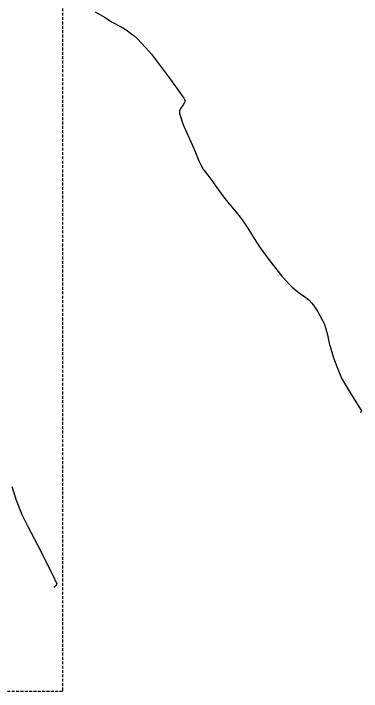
# Model space of a CAD drawing. Header units: millimetres. Extents: x 487814 to 495125, y 4392873 to 4398925.
# Drawn here: x 494056 to 494818, y 4394637 to 4396120 of the extents above; entities that cross this region are included whole.
import ezdxf

# ---------------------------------------------------------------- set-up
doc = ezdxf.new("R2010")
doc.units = ezdxf.units.MM
doc.linetypes.add('TRAZOS2', pattern=[9.525, 6.35, -3.175])
doc.layers.add('Cartografia_Base', color=8, linetype='Continuous')
doc.layers.add('Tramo_MT__15_S_E_Trazado', color=5, linetype='TRAZOS2')

msp = doc.modelspace()

# ---------------------------------------------------------------- linework, layer by layer
at = {"layer": 'Cartografia_Base'}
for points in [[(494234.4, 4396123.8, 89.9), (494255.2, 4396112.1, 90.1), (494272.1, 4396101.7, 89.9), (494291.4, 4396091.1, 90.1), (494304.4, 4396083.4, 90.2), (494313.1, 4396077, 90.2), (494319.5, 4396072, 90.3), (494326.4, 4396066.1, 90.3), (494345.7, 4396045.2, 90.6), (494358, 4396031.4, 90.7), (494373.6, 4396011.2, 91), (494399.7, 4395976.1, 91.7), (494424, 4395942.7, 93.1), (494429.1, 4395935.1, 93.8), (494431, 4395930.8, 93.8), (494431.4, 4395928.7, 93.8), (494430.9, 4395927, 93.8), (494427.1, 4395920.7, 93.7), (494421.6, 4395912.7, 93.6), (494419.4, 4395907.6, 93.6), (494419.2, 4395904.6, 93.6), (494419.3, 4395902.2, 93.6), (494424.8, 4395883.7, 93.6), (494427.8, 4395875.3, 93.6), (494447.9, 4395831.6, 92.8), (494452.9, 4395820.3, 92.8), (494461.4, 4395798.1, 92.6), (494465.8, 4395789, 92.5), (494470.9, 4395780.2, 92.2), (494481.2, 4395766.5, 91.9), (494492.5, 4395751.9, 91.5), (494497.9, 4395743.7, 91.2), (494515.7, 4395719.4, 91.1), (494524.4, 4395708.1, 91), (494543.5, 4395685.5, 91), (494552.2, 4395675, 91.1), (494556.7, 4395669.2, 91.1), (494567.5, 4395653.3, 91), (494586.7, 4395622.3, 90.9), (494595.8, 4395608, 90.9), (494612.6, 4395585.3, 90.9), (494624.5, 4395569.8, 91.1), (494643.5, 4395545.6, 91.4), (494659.1, 4395528.1, 91.2), (494666, 4395521.7, 90.9), (494674.9, 4395514.1, 91), (494684, 4395507.2, 90.9), (494696, 4395499, 90.6), (494702.3, 4395493.9, 90.3), (494708.4, 4395487.2, 90.2), (494712.5, 4395482.3, 90.1), (494717.9, 4395474.5, 90.1), (494721.8, 4395467.8, 90.1), (494726.8, 4395459.6, 89.9), (494732.6, 4395448.5, 89.5), (494735.6, 4395441.8, 89.8), (494739.3, 4395430.3, 89.6), (494742.9, 4395417.6, 89.4), (494747.2, 4395399.4, 89.1), (494756.4, 4395367, 88.9), (494767.5, 4395338.6, 88.4), (494774.8, 4395321.4, 88.2), (494791.9, 4395291.7, 87.9), (494809, 4395264.6, 87.9), (494817.6, 4395251.3, 87.7), (494816.2, 4395248.4, 87.8), (494815, 4395247.1, 87.8)], [(494052, 4395085.8, 99.5), (494061.7, 4395055.3, 99.6), (494074.5, 4395024.3, 99), (494088.1, 4394996.2, 97.9), (494108.1, 4394957.6, 96.7), (494141.4, 4394892.6, 94.2), (494151, 4394872.7, 93.4), (494150.1, 4394871.5, 93.3), (494149.2, 4394869, 93.5), (494144.2, 4394864.5, 93.5)]]:
    msp.add_polyline3d(points, dxfattribs=at)
at = {"layer": 'Tramo_MT__15_S_E_Trazado', "linetype": 'TRAZOS2'}
msp.add_lwpolyline([(490296.1, 4398160.5), (494163.2, 4398160.5), (494163.2, 4394637.1), (490296.1, 4394637.1)], close=True, dxfattribs=at)

doc.saveas('drawing.dxf')
